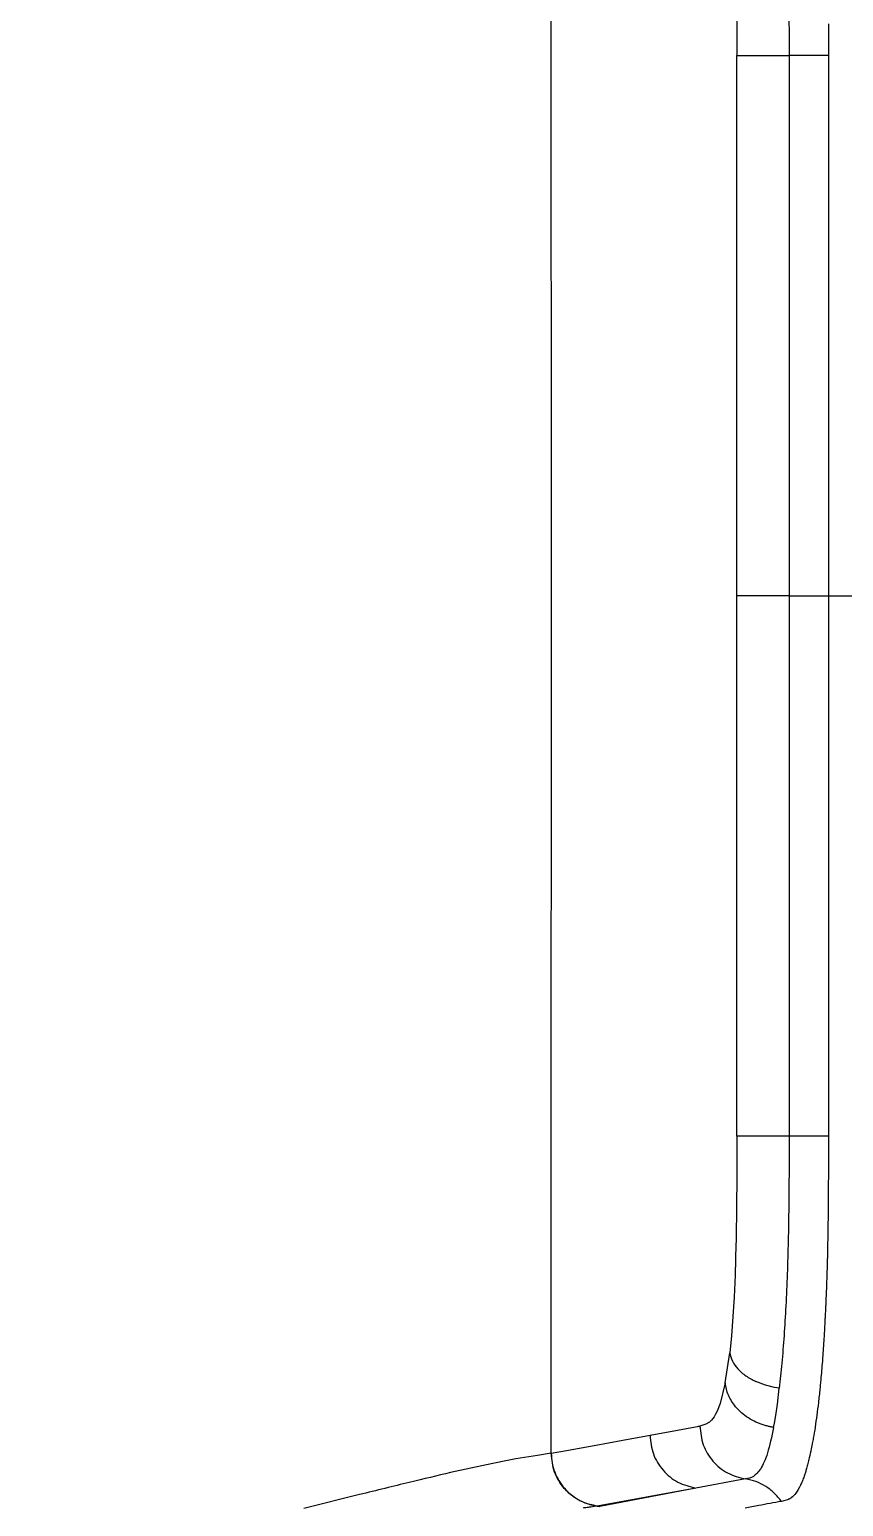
# Model space of a CAD drawing. Extents: x -51 to 27, y -13 to 136.
# Drawn here: x -33.94 to -30.97, y 42.49 to 47.88 of the extents above; entities that cross this region are included whole.
import ezdxf

# ---------------------------------------------------------------- set-up
doc = ezdxf.new("R2010")
doc.units = 0
doc.header["$MEASUREMENT"] = 0
doc.layers.add('GEOMETRY', color=2, linetype='Continuous', lineweight=25)

# ---------------------------------------------------------------- blocks, each defined once
blk = doc.blocks.new('2026 MONTERREY-BLOOM')
at = {"layer": 'GEOMETRY'}
for p, q in [((-19.4904, -35.6682), (-19.4891, -35.9272)), ((-19.6802, -35.7829), (-19.6801, -35.8396)), ((-19.6801, -35.8396), (-19.6801, -35.8879)), ((-19.6801, -35.8879), (-19.6801, -35.9272)), ((-19.6801, -37.9016), (-19.6801, -35.9272)), ((-19.4891, -35.9272), (-19.4891, -37.9016)), ((-19.3456, -35.9272), (-19.3457, -37.1111)), ((-19.3457, -37.1111), (-19.3457, -37.1168)), ((-19.3457, -37.1168), (-19.3457, -37.9016)), ((-19.6801, -39.8761), (-19.6801, -37.9016)), ((-19.4891, -37.9016), (-19.4891, -39.8761)), ((-19.3457, -37.9016), (-19.1339, -37.9016)), ((-19.3457, -37.9016), (-19.3457, -38.7479)), ((-19.3457, -38.7479), (-19.3457, -39.8761)), ((-19.6801, -39.8761), (-19.6801, -39.9463)), ((-19.6831, -40.2695), (-19.6864, -40.384)), ((-19.6864, -40.384), (-19.69, -40.4642)), ((-19.69, -40.4642), (-19.6998, -40.6062)), ((-19.6998, -40.6062), (-19.706, -40.6676)), ((-19.7222, -40.7774), (-19.706, -40.6676)), ((-19.7222, -40.7774), (-19.7411, -40.8532)), ((-19.5752, -40.7864), (-19.6102, -40.7732)), ((-19.5419, -40.7944), (-19.5752, -40.7864)), ((-19.5342, -40.7957), (-19.5419, -40.7944)), ((-19.5256, -40.7968), (-19.5342, -40.7957)), ((-19.5317, -40.8553), (-19.5256, -40.7968)), ((-19.7631, -40.9021), (-19.7722, -40.9141)), ((-19.7573, -40.8924), (-19.7631, -40.9021)), ((-19.7517, -40.8811), (-19.7573, -40.8924)), ((-19.7411, -40.8532), (-19.7517, -40.8811)), ((-19.5426, -40.9247), (-19.5378, -40.897)), ((-19.5378, -40.897), (-19.5317, -40.8553)), ((-19.9968, -40.9693), (-19.8968, -40.9506)), ((-19.8968, -40.9506), (-19.8313, -40.9387)), ((-19.8313, -40.9387), (-19.8241, -40.9373)), ((-19.8241, -40.9373), (-19.8195, -40.9364)), ((-19.8195, -40.9364), (-19.8172, -40.936)), ((-19.8172, -40.936), (-19.815, -40.9356)), ((-19.8072, -40.9337), (-19.815, -40.9356)), ((-19.793, -40.9293), (-19.8072, -40.9337)), ((-19.7823, -40.9232), (-19.793, -40.9293)), ((-19.5456, -40.9404), (-19.5426, -40.9247)), ((-20.3019, -41.025), (-20.2007, -41.0065)), ((-20.2007, -41.0065), (-20.0967, -40.9875)), ((-20.0967, -40.9875), (-19.9968, -40.9693)), ((-20.5292, -41.0636), (-20.5939, -41.0767)), ((-20.4863, -41.0557), (-20.5292, -41.0636)), ((-20.4074, -41.0429), (-20.4863, -41.0557)), ((-20.3575, -41.0352), (-20.4074, -41.0429)), ((-20.3575, -41.0352), (-20.3019, -41.025)), ((-20.5939, -41.0767), (-20.7248, -41.1058)), ((-19.8293, -41.162), (-20.1898, -41.2278)), ((-19.8293, -41.162), (-20.1797, -41.2294)), ((-19.6485, -41.1288), (-19.8293, -41.1621)), ((-21.0576, -41.1862), (-21.2604, -41.2373)), ((-20.1898, -41.2278), (-20.1903, -41.2279)), ((-20.1903, -41.2279), (-20.1797, -41.2294))]:
    blk.add_line(p, q, dxfattribs=at)
for points, knots in [([(-36.6427, -38.9849), (-36.6428, -38.748), (-36.6429, -38.2513), (-36.6431, -37.4958), (-36.643, -36.7174), (-36.6423, -35.9379), (-36.6409, -35.1552), (-36.6388, -34.37), (-36.6343, -33.1243), (-36.6247, -31.4274), (-36.6007, -28.7277), (-36.5557, -25.4875), (-36.48, -22.0033), (-36.3837, -18.8258), (-36.2694, -15.9518), (-36.1467, -13.5568), (-36.0218, -11.6425), (-35.9083, -10.2086), (-35.8038, -9.1111), (-35.7174, -8.3466), (-35.6715, -7.9173), (-35.5982, -7.4928), (-35.4908, -7.0801), (-35.3398, -6.6435), (-35.1358, -6.1898), (-34.8703, -5.7277), (-34.5603, -5.2943), (-34.2088, -4.8937), (-33.8193, -4.53), (-33.3956, -4.2066), (-32.942, -3.9269), (-32.4916, -3.7075), (-32.0535, -3.5411), (-31.634, -3.4198), (-31.1992, -3.3309), (-30.7502, -3.28), (-30.3002, -3.2288), (-29.6557, -3.1612), (-28.8172, -3.0818), (-27.5048, -2.9746), (-25.9207, -2.8687), (-23.9532, -2.7617), (-21.8759, -2.6679), (-19.6786, -2.5868), (-17.2507, -2.5139), (-14.59, -2.4519), (-11.7055, -2.4029), (-8.8195, -2.3695), (-5.9364, -2.3497), (-3.0548, -2.3416), (-0.5983, -2.3393), (1.4461, -2.34), (3.0915, -2.3423), (4.7536, -2.3465), (6.4156, -2.3534), (8.0545, -2.3645), (10.4077, -2.3864), (13.4813, -2.429), (16.9743, -2.5047), (20.1483, -2.6009), (23.0112, -2.7146), (25.3952, -2.8364), (27.3074, -2.9606), (28.7412, -3.0736), (29.84, -3.1777), (30.6063, -3.2639), (31.0378, -3.31), (31.4634, -3.3805), (31.8765, -3.4857), (32.3137, -3.6341), (32.7687, -3.8357), (33.2323, -4.0987), (33.6676, -4.4064), (34.0701, -4.7558), (34.436, -5.1433), (34.7616, -5.5651), (35.0437, -6.0171), (35.2785, -6.4922), (35.464, -6.9855), (35.6016, -7.491), (35.6829, -8.0099), (35.7387, -8.5338), (35.8146, -9.2299), (35.8967, -10.0974), (36.0051, -11.4079), (36.112, -12.9931), (36.2405, -15.3392), (36.3619, -18.1726), (36.4654, -21.4568), (36.5399, -24.7062), (36.5915, -27.9302), (36.6206, -30.8028), (36.6357, -33.3227), (36.6407, -34.9225), (36.6423, -35.9634), (36.6428, -36.4441), (36.643, -36.9237), (36.6431, -37.4023), (36.643, -37.8963), (36.6429, -38.4238), (36.6428, -38.792), (36.6428, -38.9849)], [0, 0, 0, 0, 0.005138, 0.010771, 0.016381, 0.022015, 0.027673, 0.03335, 0.039042, 0.054682, 0.070145, 0.097582, 0.124946, 0.145709, 0.16651, 0.187309, 0.197707, 0.208103, 0.218498, 0.221609, 0.224784, 0.227857, 0.230942, 0.234019, 0.237865, 0.24171, 0.245555, 0.249401, 0.253246, 0.257092, 0.260938, 0.264783, 0.267936, 0.271088, 0.274241, 0.277546, 0.280882, 0.284062, 0.291597, 0.299143, 0.312612, 0.326021, 0.341866, 0.357701, 0.373696, 0.394533, 0.415407, 0.436247, 0.457116, 0.477921, 0.498728, 0.51038, 0.52225, 0.534405, 0.54642, 0.558287, 0.569942, 0.597446, 0.624936, 0.645697, 0.666299, 0.687058, 0.697455, 0.707849, 0.718242, 0.721382, 0.724571, 0.72765, 0.730727, 0.733804, 0.737651, 0.741498, 0.745344, 0.74919, 0.753036, 0.756881, 0.760725, 0.76457, 0.768352, 0.772136, 0.775907, 0.779727, 0.783559, 0.79109, 0.798621, 0.812071, 0.825537, 0.849567, 0.873561, 0.896782, 0.920041, 0.943476, 0.95907, 0.97468, 0.978164, 0.981639, 0.985104, 0.988563, 0.992016, 0.995816, 1, 1, 1, 1]), ([(-19.3458, -35.8117), (-19.3458, -35.8274), (-19.3458, -35.8659), (-19.3457, -35.9044), (-19.3456, -35.9272)], [0, 0, 0, 0, 0.407251, 1, 1, 1, 1]), ([(-19.8033, -75.3764), (-20.5726, -75.3487), (-22.1071, -75.2936), (-24.4102, -75.1858), (-26.4521, -75.0692), (-28.236, -74.9394), (-29.4096, -74.8337), (-30.2308, -74.7488), (-30.6969, -74.6957), (-31.1616, -74.645), (-31.6218, -74.5543), (-32.0883, -74.4187), (-32.5518, -74.2366), (-33.0066, -74.006), (-33.4377, -73.7331), (-33.8408, -73.4206), (-34.2125, -73.0713), (-34.5493, -72.6882), (-34.8482, -72.2749), (-35.1066, -71.8351), (-35.3065, -71.4059), (-35.4568, -70.9961), (-35.566, -70.6114), (-35.6464, -70.2238), (-35.6951, -69.8245), (-35.7408, -69.4226), (-35.8384, -68.5165), (-35.959, -67.1829), (-36.0842, -65.4161), (-36.1971, -63.4626), (-36.3013, -61.258), (-36.3943, -58.796), (-36.4684, -56.328), (-36.5267, -53.8502), (-36.5772, -51.0384), (-36.6156, -47.8954), (-36.6375, -44.5611), (-36.6425, -42.225), (-36.643, -40.8865), (-36.6431, -40.4064), (-36.643, -39.9263), (-36.6428, -39.4525), (-36.6428, -39.1387), (-36.6427, -38.9849)], [0, 0, 0, 0, 0.0467709, 0.0932958, 0.1400933, 0.1710351, 0.2019709, 0.2116866, 0.2211975, 0.2304811, 0.2400742, 0.2496538, 0.2599664, 0.2702825, 0.2805986, 0.2909143, 0.3012298, 0.311545, 0.3218607, 0.3321766, 0.3424925, 0.3505825, 0.3586781, 0.3667695, 0.3746051, 0.3831066, 0.3913525, 0.429977, 0.4644608, 0.4989699, 0.5488683, 0.598565, 0.6486664, 0.6988989, 0.7491594, 0.8195402, 0.8898842, 0.9517621, 0.9614858, 0.9712096, 0.9809334, 0.9906576, 1, 1, 1, 1]), ([(-19.4891, -39.8761), (-19.4891, -39.9191), (-19.4892, -39.9627), (-19.4894, -40.0117), (-19.4895, -40.0332), (-19.4898, -40.0756), (-19.4902, -40.1124), (-19.4904, -40.1339)], [0, 0, 0, 0, 0.499999, 0.507199, 0.570268, 0.750001, 1, 1, 1, 1]), ([(-19.3457, -39.8761), (-19.3457, -39.8992), (-19.3457, -39.945), (-19.3458, -39.9908), (-19.3458, -40.0135)], [0, 0, 0, 0, 0.5042328, 1, 1, 1, 1]), ([(-19.6801, -39.9463), (-19.6802, -39.967), (-19.6802, -40.0103), (-19.6805, -40.0751), (-19.681, -40.1404), (-19.6819, -40.2049), (-19.6827, -40.2476), (-19.6831, -40.2695)], [0, 0, 0, 0, 0.192008, 0.400011, 0.600567, 0.796171, 1, 1, 1, 1]), ([(-19.3458, -40.0135), (-19.3459, -40.0375), (-19.3459, -40.0618), (-19.3461, -40.0892), (-19.3462, -40.1012), (-19.3465, -40.1247), (-19.3467, -40.1452), (-19.3468, -40.1572)], [0, 0, 0, 0, 0.499996, 0.50783, 0.571625, 0.749999, 1, 1, 1, 1]), ([(-19.4904, -40.1339), (-19.491, -40.1758), (-19.4922, -40.2583), (-19.4947, -40.3394), (-19.496, -40.3794)], [0, 0, 0, 0, 0.5071645, 1, 1, 1, 1]), ([(-19.3468, -40.1572), (-19.347, -40.1793), (-19.3476, -40.2232), (-19.3484, -40.2668), (-19.3489, -40.2885)], [0, 0, 0, 0, 0.5042816, 1, 1, 1, 1]), ([(-19.3491, -40.3045), (-19.3492, -40.3092), (-19.3494, -40.3186), (-19.3497, -40.328), (-19.3498, -40.3327)], [0, 0, 0, 0, 0.500262, 1, 1, 1, 1]), ([(-19.349, -40.295), (-19.349, -40.2965), (-19.349, -40.2997), (-19.3491, -40.3029), (-19.3491, -40.3045)], [0, 0, 0, 0, 0.50014, 1, 1, 1, 1]), ([(-19.3489, -40.2885), (-19.3489, -40.2896), (-19.3489, -40.2917), (-19.3489, -40.2939), (-19.349, -40.295)], [0, 0, 0, 0, 0.500111, 1, 1, 1, 1]), ([(-19.3498, -40.3327), (-19.35, -40.3394), (-19.3503, -40.3529), (-19.3508, -40.3663), (-19.351, -40.3729)], [0, 0, 0, 0, 0.499964, 1, 1, 1, 1]), ([(-19.496, -40.3794), (-19.4975, -40.4185), (-19.5006, -40.4958), (-19.5074, -40.6052), (-19.5155, -40.7072), (-19.5222, -40.7671), (-19.5255, -40.7968)], [0, 0, 0, 0, 0.258014, 0.509262, 0.756429, 1, 1, 1, 1]), ([(-19.351, -40.3729), (-19.3513, -40.3817), (-19.3519, -40.3991), (-19.3525, -40.4164), (-19.3528, -40.425)], [0, 0, 0, 0, 0.499879, 1, 1, 1, 1]), ([(-19.3528, -40.425), (-19.3533, -40.4365), (-19.3541, -40.4594), (-19.3551, -40.4821), (-19.3556, -40.4934)], [0, 0, 0, 0, 0.501117, 1, 1, 1, 1]), ([(-19.3572, -40.5271), (-19.3573, -40.5299), (-19.3576, -40.5355), (-19.3579, -40.5411), (-19.3581, -40.5439)], [0, 0, 0, 0, 0.500426, 1, 1, 1, 1]), ([(-19.3556, -40.4934), (-19.3559, -40.4991), (-19.3564, -40.5103), (-19.3569, -40.5215), (-19.3572, -40.5271)], [0, 0, 0, 0, 0.500812, 1, 1, 1, 1]), ([(-19.3589, -40.5605), (-19.3592, -40.566), (-19.3598, -40.5771), (-19.3604, -40.588), (-19.3607, -40.5935)], [0, 0, 0, 0, 0.500775, 1, 1, 1, 1]), ([(-19.3581, -40.5439), (-19.3582, -40.5467), (-19.3585, -40.5522), (-19.3588, -40.5577), (-19.3589, -40.5605)], [0, 0, 0, 0, 0.500421, 1, 1, 1, 1]), ([(-19.3626, -40.626), (-19.3632, -40.6338), (-19.3642, -40.6494), (-19.3653, -40.6647), (-19.3658, -40.6723)], [0, 0, 0, 0, 0.500646, 1, 1, 1, 1]), ([(-19.3607, -40.5935), (-19.361, -40.599), (-19.3616, -40.6098), (-19.3623, -40.6206), (-19.3626, -40.626)], [0, 0, 0, 0, 0.500665, 1, 1, 1, 1]), ([(-19.706, -40.6676), (-19.7035, -40.6778), (-19.6983, -40.6982), (-19.6774, -40.7272), (-19.6484, -40.7533), (-19.6229, -40.7666), (-19.6102, -40.7732)], [0, 0, 0, 0, 0.250009, 0.499975, 0.749988, 1, 1, 1, 1]), ([(-19.3671, -40.6893), (-19.368, -40.701), (-19.3698, -40.7244), (-19.3717, -40.7469), (-19.3727, -40.7581)], [0, 0, 0, 0, 0.500155, 1, 1, 1, 1]), ([(-19.367, -40.6877), (-19.367, -40.688), (-19.3671, -40.6885), (-19.3671, -40.689), (-19.3671, -40.6893)], [0, 0, 0, 0, 0.500011, 1, 1, 1, 1]), ([(-19.3667, -40.6843), (-19.3668, -40.6849), (-19.3669, -40.686), (-19.367, -40.6871), (-19.367, -40.6877)], [0, 0, 0, 0, 0.5000249, 1, 1, 1, 1]), ([(-19.3658, -40.6723), (-19.3659, -40.6743), (-19.3663, -40.6783), (-19.3666, -40.6823), (-19.3667, -40.6843)], [0, 0, 0, 0, 0.500102, 1, 1, 1, 1]), ([(-19.6847, -40.8648), (-19.6946, -40.8511), (-19.7142, -40.8237), (-19.7196, -40.7928), (-19.7222, -40.7774)], [0, 0, 0, 0, 0.499966, 1, 1, 1, 1]), ([(-19.3727, -40.7581), (-19.3734, -40.7651), (-19.3749, -40.779), (-19.3761, -40.7928), (-19.3767, -40.7997)], [0, 0, 0, 0, 0.501866, 1, 1, 1, 1]), ([(-19.3767, -40.7997), (-19.3784, -40.8164), (-19.3819, -40.85), (-19.3858, -40.8807), (-19.3878, -40.8961)], [0, 0, 0, 0, 0.5000062, 1, 1, 1, 1]), ([(-19.6375, -40.9061), (-19.6463, -40.9), (-19.664, -40.8877), (-19.6778, -40.8724), (-19.6847, -40.8648)], [0, 0, 0, 0, 0.500005, 1, 1, 1, 1]), ([(-19.5803, -40.9324), (-19.5904, -40.929), (-19.6105, -40.922), (-19.6285, -40.9114), (-19.6375, -40.9061)], [0, 0, 0, 0, 0.499971, 1, 1, 1, 1]), ([(-19.3878, -40.8961), (-19.3899, -40.9109), (-19.394, -40.9406), (-19.3985, -40.9671), (-19.4008, -40.9803)], [0, 0, 0, 0, 0.500004, 1, 1, 1, 1]), ([(-19.7722, -40.9141), (-19.7739, -40.9158), (-19.7772, -40.9193), (-19.7806, -40.9219), (-19.7823, -40.9232)], [0, 0, 0, 0, 0.500009, 1, 1, 1, 1]), ([(-19.5456, -40.9404), (-19.5529, -40.9745), (-19.5677, -41.044), (-19.5843, -41.0757), (-19.5928, -41.0918)], [0, 0, 0, 0, 0.490849, 1, 1, 1, 1]), ([(-19.5668, -40.9362), (-19.569, -40.9356), (-19.5736, -40.9344), (-19.5781, -40.9331), (-19.5803, -40.9324)], [0, 0, 0, 0, 0.500012, 1, 1, 1, 1]), ([(-19.5583, -40.9381), (-19.5597, -40.9378), (-19.5625, -40.9372), (-19.5653, -40.9365), (-19.5668, -40.9362)], [0, 0, 0, 0, 0.500013, 1, 1, 1, 1]), ([(-19.5456, -40.9404), (-19.5478, -40.9401), (-19.552, -40.9394), (-19.5562, -40.9385), (-19.5583, -40.9381)], [0, 0, 0, 0, 0.500026, 1, 1, 1, 1]), ([(-19.4008, -40.9803), (-19.402, -40.9868), (-19.404, -40.9974), (-19.4064, -41.0098), (-19.41, -41.028), (-19.413, -41.041), (-19.4155, -41.052)], [0, 0, 0, 0, 0.250009, 0.411252, 0.500029, 1, 1, 1, 1]), ([(-20.1903, -41.2279), (-20.2069, -41.2244), (-20.2365, -41.218), (-20.2772, -41.1949), (-20.3164, -41.1598), (-20.3503, -41.105), (-20.3551, -41.0585), (-20.3575, -41.0352)], [0, 0, 0, 0, 0.183138, 0.32775, 0.500667, 0.750332, 1, 1, 1, 1]), ([(-20.3575, -41.0352), (-20.3568, -41.0468), (-20.3553, -41.07), (-20.3425, -41.1149), (-20.3148, -41.162), (-20.2729, -41.1977), (-20.2316, -41.2192), (-20.2045, -41.2248), (-20.1898, -41.2278)], [0, 0, 0, 0, 0.125088, 0.250176, 0.500323, 0.700725, 0.838088, 1, 1, 1, 1]), ([(-19.4155, -41.052), (-19.4171, -41.0588), (-19.4204, -41.0724), (-19.4237, -41.0845), (-19.4254, -41.0905)], [0, 0, 0, 0, 0.49874, 1, 1, 1, 1]), ([(-20.7248, -41.1058), (-20.7735, -41.1172), (-20.8736, -41.1407), (-20.9953, -41.1708), (-21.0576, -41.1862)], [0, 0, 0, 0, 0.487082, 1, 1, 1, 1]), ([(-19.5928, -41.0918), (-19.6017, -41.1026), (-19.6201, -41.1249), (-19.6389, -41.1275), (-19.6486, -41.1289)], [0, 0, 0, 0, 0.483199, 1, 1, 1, 1]), ([(-19.4341, -41.1185), (-19.4363, -41.1245), (-19.4407, -41.1367), (-19.4452, -41.1465), (-19.4475, -41.1513)], [0, 0, 0, 0, 0.499994, 1, 1, 1, 1]), ([(-19.4254, -41.0905), (-19.4268, -41.0954), (-19.4297, -41.1053), (-19.4326, -41.1141), (-19.4341, -41.1185)], [0, 0, 0, 0, 0.498118, 1, 1, 1, 1]), ([(-19.5172, -41.2107), (-19.5254, -41.2002), (-19.5419, -41.1792), (-19.5739, -41.1551), (-19.6096, -41.1371), (-19.6356, -41.1316), (-19.6486, -41.1289)], [0, 0, 0, 0, 0.250001, 0.5, 0.750006, 1, 1, 1, 1]), ([(-19.4475, -41.1513), (-19.453, -41.162), (-19.4641, -41.1833), (-19.4754, -41.1927), (-19.481, -41.1974)], [0, 0, 0, 0, 0.499974, 1, 1, 1, 1]), ([(-20.1903, -41.2279), (-20.1972, -41.2291), (-20.2075, -41.2309), (-20.2246, -41.2331), (-20.2346, -41.2344), (-20.2397, -41.2351), (-20.2414, -41.2353)], [0, 0, 0, 0, 0.49999, 0.749995, 0.913994, 1, 1, 1, 1]), ([(-19.5172, -41.2107), (-19.5447, -41.2158), (-19.5889, -41.224), (-19.6329, -41.2323), (-19.6495, -41.2354)], [0, 0, 0, 0, 0.62276, 1, 1, 1, 1]), ([(-19.4985, -41.2064), (-19.5016, -41.2072), (-19.5078, -41.209), (-19.514, -41.2101), (-19.5172, -41.2107)], [0, 0, 0, 0, 0.496463, 1, 1, 1, 1]), ([(-19.481, -41.1974), (-19.4825, -41.1984), (-19.4849, -41.2), (-19.4878, -41.2017), (-19.4921, -41.2041), (-19.4956, -41.2053), (-19.4985, -41.2064)], [0, 0, 0, 0, 0.250001, 0.415484, 0.500003, 1, 1, 1, 1])]:
    blk.add_open_spline(points, degree=3, knots=knots, dxfattribs=at)
for points in [[(-20.3572, -37.9017), (-20.3572, -37.3794), (-20.3572, -36.3349), (-20.3574, -35.2904), (-20.3575, -34.7681)], [(-19.6801, -35.9272), (-19.6747, -35.9272), (-19.6638, -35.9272), (-19.6187, -35.9272), (-19.5588, -35.9272), (-19.5124, -35.9272), (-19.4891, -35.9272)], [(-19.3456, -35.9272), (-19.3671, -35.9272), (-19.41, -35.9272), (-19.4628, -35.9272), (-19.4891, -35.9272)], [(-20.3575, -41.0352), (-20.3574, -40.5129), (-20.3572, -39.4684), (-20.3572, -38.4239), (-20.3572, -37.9017)], [(-19.4891, -37.9016), (-19.5124, -37.9016), (-19.5588, -37.9016), (-19.6187, -37.9016), (-19.6638, -37.9016), (-19.6747, -37.9016), (-19.6801, -37.9016)], [(-19.4891, -37.9016), (-19.4628, -37.9016), (-19.41, -37.9016), (-19.3671, -37.9016), (-19.3457, -37.9016)], [(-19.4891, -39.8761), (-19.5124, -39.8761), (-19.5588, -39.8761), (-19.6187, -39.8761), (-19.6638, -39.8761), (-19.6747, -39.8761), (-19.6801, -39.8761)], [(-19.3457, -39.8761), (-19.3671, -39.8761), (-19.41, -39.8761), (-19.4628, -39.8761), (-19.4891, -39.8761)], [(-19.8149, -40.9356), (-19.8124, -40.9589), (-19.8075, -41.0053), (-19.7701, -41.0658), (-19.7159, -41.1116), (-19.671, -41.1231), (-19.6485, -41.1288)], [(-19.9969, -40.9693), (-19.9944, -40.9926), (-19.9893, -41.0392), (-19.9515, -41.0996), (-19.897, -41.1453), (-19.8519, -41.1565), (-19.8293, -41.1621)]]:
    blk.add_open_spline(points, degree=3, dxfattribs=at)

msp = doc.modelspace()

# ---------------------------------------------------------------- block references
msp.add_blockref('2026 MONTERREY-BLOOM', (-11.682, 83.7145))

doc.saveas('drawing.dxf')
